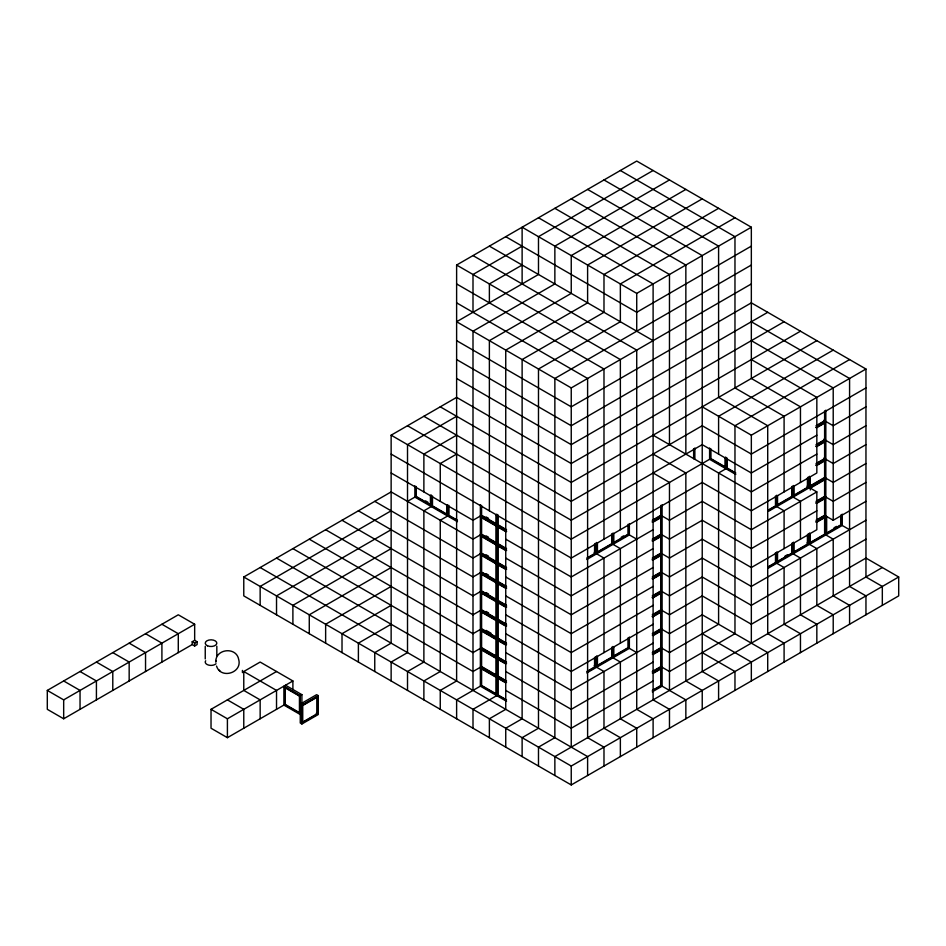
<?xml version="1.0" encoding="UTF-8"?>
<svg xmlns="http://www.w3.org/2000/svg" width="946" height="946" viewBox="0 0 946 946"><rect width="100%" height="100%" fill="white"/><g stroke="black" fill="none" stroke-linecap="round" stroke-linejoin="round"><path stroke-width="1.42" d="M216.539 666.067C220.725 679.524 242.578 672.961 238.676 659.433C236.358 646.272 215.026 648.755 215.83 662.129L215.865 661.479M242.436 672.618L242.424 670.418M215.889 661.124L215.936 660.485M440.257 709.323L440.257 690.414L456.622 680.966L456.622 265.034L636.729 161.056L751.337 227.217L751.337 378.471L800.458 406.827L800.458 482.448M522.121 246.126L473 274.494L473 312.298M653.107 170.505L538.487 236.677L538.487 274.482L456.622 321.746L571.242 387.919L751.337 283.942M522.121 265.034L489.378 283.942L489.378 302.85M669.472 179.953L554.864 246.126L554.864 283.942L473 331.206L473 690.414M685.85 189.413L571.242 255.586L571.242 293.39L489.378 340.655L489.378 510.816M702.228 198.861L587.608 265.034L587.608 302.85L505.743 350.115L505.743 709.323L489.378 718.783L489.378 737.679M718.593 208.321L603.986 274.482L603.986 312.298L522.121 359.563L522.121 718.783L505.743 728.231L505.743 747.139M734.971 217.769L620.363 283.942L620.363 321.746L538.487 369.011L538.487 728.231L522.121 737.679L522.121 756.587M374.758 671.518L374.758 652.61L391.136 643.15L391.136 435.184L456.622 397.379L571.242 463.54L800.458 331.206M522.121 283.942L522.121 227.217L636.729 293.39L751.337 227.217M456.622 416.287L407.513 444.644L407.513 652.61L391.136 662.058L391.136 680.966M751.337 246.126L636.729 312.298L505.743 236.677M456.622 435.184L423.879 454.092L423.879 491.908M751.337 265.034L554.864 378.471L554.864 737.679L538.487 747.139L538.487 766.047M192.204 644.569L192.204 641.743L194.663 640.324L197.111 641.743L197.111 644.569L194.663 645.988L192.204 644.569L63.678 718.783L47.3 709.323L47.3 690.414L178.286 614.794L194.663 624.254L194.663 640.241M661.916 610.43L669.472 614.794L702.228 595.885L751.337 624.254L865.957 558.081L898.7 576.989L898.7 595.885L571.242 784.943L243.772 595.885L243.772 576.989L391.136 491.908L473 539.173L480.556 534.809M456.622 454.092L440.257 463.552L440.257 501.356M47.3 690.414L63.678 699.874L194.663 624.254M391.136 510.816L260.15 586.437L260.15 605.345M407.513 501.356L416.323 496.272M192.204 641.743L194.663 643.15L197.111 641.743M391.136 529.725L276.528 595.885L276.528 614.794M431.435 506.453L423.879 510.816L423.879 662.058L407.513 671.518L407.513 690.414M767.714 312.298L571.242 425.735L456.622 359.563M391.136 548.621L292.893 605.345L292.893 624.254M447.813 515.901L440.257 520.265L440.257 671.518L423.879 680.966L423.879 699.874M784.092 321.758L571.242 444.644L456.622 378.471M391.136 567.529L309.271 614.794L309.271 633.702M480.556 515.901L473 520.265L391.136 473M260.15 718.783L260.15 699.874L243.772 690.414L243.772 671.518L260.15 662.058L292.893 680.966L292.893 689.693M391.136 586.437L325.637 624.254L325.637 643.15M816.836 340.655L571.242 482.448L440.257 406.827M284.084 704.959L227.407 737.679L211.029 728.231L211.029 709.323L276.528 671.518M391.136 605.345L342.014 633.702L342.014 652.61M480.556 553.717L473 558.081L374.758 501.356M833.213 350.115L718.593 416.287L718.593 454.092M211.029 709.323L227.407 718.783L292.893 680.966M391.136 624.254L358.392 643.15L358.392 662.058M480.556 572.626L473 576.977L358.392 510.816M849.579 359.563L734.971 425.735L734.971 633.702L669.472 671.518L661.916 667.155M300.26 714.526L283.895 705.077L283.895 686.169L300.26 695.617L301.904 694.671L301.904 704.131M480.556 591.522L473 595.885L342.014 520.265M709.784 459.188L571.242 539.173L391.136 435.184M702.228 406.827L751.337 435.184L865.957 369.023L865.957 576.989L882.322 586.437L882.322 605.345M318.27 695.617L316.638 694.671L300.26 704.131L301.904 705.066L318.27 695.617L318.27 714.526L301.904 723.974L300.26 723.028L300.26 695.617M303.536 704.604L317.052 696.8L317.052 713.816L302.306 722.318L302.306 705.302M299.858 712.87L299.858 695.854L285.124 687.352L285.124 704.368L299.858 712.87L300.674 712.397M710.824 448.664L710.824 458.585L725.558 467.088L726.374 466.615M480.556 610.43L473 614.794L325.637 529.725M726.15 468.637L718.593 473L718.593 624.254L669.472 652.61L661.916 648.247M865.957 387.919L751.337 454.092L702.228 425.735L571.242 501.356L423.879 416.287M621.179 537.281L623.627 535.862M586.792 558.081L595.389 553.114L595.389 543.193M597.021 552.168L611.766 543.666L611.766 533.733M613.398 542.72L628.132 534.206L628.132 524.285M652.291 520.265L660.876 515.298L660.876 505.377M816.02 425.735L824.616 420.769L824.616 410.848M587.608 558.081L595.803 553.351L595.803 543.891M653.107 520.265L661.289 515.535L661.289 506.086M816.836 425.735L825.018 421.005L825.018 411.557M586.792 559.5L629.362 534.916L629.362 523.576M652.291 521.684L662.105 516.008M816.02 427.154L825.834 421.478M652.291 522.157L660.876 517.19L660.876 534.206L652.291 539.173M816.02 427.627L824.616 422.661L824.616 439.677L816.02 444.644M653.107 522.157L661.289 517.427L661.289 534.443L653.107 539.173M816.836 427.627L825.018 422.897L825.018 439.914L816.836 444.644M480.556 629.338L473 633.702L309.271 539.173M653.107 529.713L571.242 576.977L505.743 539.173M816.836 435.184L751.337 473L702.228 444.644L571.242 520.265L407.513 425.735M865.957 406.827L833.213 425.735L825.645 421.372M652.291 540.592L662.105 534.916M816.02 446.063L825.834 440.387M652.291 541.065L660.876 536.098L660.876 553.114L652.291 558.081M816.02 446.536L824.616 441.569L824.616 458.585L816.02 463.552M653.107 541.065L661.289 536.335L661.289 553.351L653.107 558.081M816.836 446.536L825.018 441.806L825.018 458.822L816.836 463.552M480.556 648.247L473 652.61L292.893 548.621M653.107 548.621L571.242 595.885L505.743 558.081M816.836 454.092L751.337 491.908L653.107 435.184M865.957 425.735L833.213 444.644L825.645 440.28M652.291 559.5L662.105 553.824M816.02 464.971L825.834 459.295M652.291 559.973L660.876 555.006L660.876 572.023L652.291 576.977M816.02 465.444L824.616 460.477L824.616 477.494L809.871 485.996M653.107 559.973L661.289 555.243L661.289 572.259L653.107 576.977M816.836 465.444L825.018 460.714L825.018 477.73L810.284 486.232L810.284 476.784M480.556 667.155L473 671.518L276.528 558.081M653.107 567.529L571.242 614.794L505.743 576.977M865.957 444.644L833.213 463.552L825.645 459.188M768.128 510.107L775.495 505.85L775.495 495.929M777.127 504.904L791.861 496.402L791.861 486.469M767.714 510.816L775.897 506.086L775.897 496.638M808.653 477.73L808.653 487.178L793.907 495.692L793.907 486.232M652.291 578.396L662.105 572.732M768.53 511.289L825.834 478.203M652.291 578.869L660.876 573.915L660.876 590.931L652.291 595.885M809.871 487.888L824.616 479.386L824.616 496.402L816.02 501.356M653.107 578.869L661.289 574.151L661.289 591.167L653.107 595.885M480.556 686.051L456.622 699.874L456.622 718.783M653.107 586.437L571.242 633.702L505.743 595.885M661.916 553.717L669.472 558.081L702.228 539.173L751.337 567.529L816.836 529.725L816.836 491.908L751.337 529.713L702.228 501.356L669.472 520.265L661.916 515.901M865.957 463.552L833.213 482.448L825.645 478.097M816.836 501.356L825.018 496.638L825.018 479.622L810.284 488.124L810.284 490.016M652.291 597.304L662.105 591.64M816.02 502.775L825.834 497.111M652.291 597.777L660.876 592.811L660.876 609.827L652.291 614.794M816.02 503.248L824.616 498.282L824.616 515.298L816.02 520.265M653.107 597.777L661.289 593.047L661.289 610.064L653.107 614.794M816.836 503.248L825.018 498.518L825.018 515.535L816.836 520.265M496.934 695.511L473 709.323L473 728.231M653.107 605.345L571.242 652.61L505.743 614.794M816.836 510.816L751.337 548.621L702.228 520.265L669.472 539.173L661.916 534.809M865.957 482.448L833.213 501.356L825.645 496.993M652.291 616.213L662.105 610.537M816.02 521.684L825.834 516.008M652.291 616.686L660.876 611.719L660.876 628.735L652.291 633.702M816.02 522.157L824.616 517.19L824.616 534.206L809.871 542.72M653.107 616.686L661.289 611.956L661.289 628.972L653.107 633.702M816.836 522.157L825.018 517.427L825.018 534.443L810.284 542.957L810.284 533.497M653.107 624.254L571.242 671.518L505.743 633.702M825.645 515.901L833.213 520.265L865.957 501.356M784.908 556.189L787.368 554.77M834.029 527.833L836.477 526.414M586.792 671.518L595.389 666.552L595.389 656.619M597.021 665.606L611.766 657.092L611.766 647.17M613.398 656.157L628.132 647.643L628.132 637.722M768.128 566.82L775.495 562.563L775.495 552.641M777.127 561.628L791.861 553.114L791.861 543.193M826.248 533.26L840.982 524.758L840.982 514.825M587.608 671.518L595.803 666.788L595.803 657.328M767.714 567.529L775.897 562.799L775.897 553.351M808.653 534.443L808.653 543.903L793.907 552.405L793.907 542.957M586.792 672.925L629.362 648.353L629.362 637.013M652.291 635.121L662.105 629.445M768.53 568.002L842.212 525.468L842.212 514.127M653.509 634.884L660.876 630.627L660.876 647.643L652.291 652.61M653.107 635.594L661.289 630.864L661.289 647.88L653.107 652.61M653.107 643.15L571.242 690.414L505.743 652.61M865.957 520.265L751.337 586.437L702.228 558.081L669.472 576.977L661.916 572.626M652.291 654.029L662.105 648.353M653.509 653.792L660.876 649.535L660.876 666.552L652.291 671.518M653.107 654.502L661.289 649.772L661.289 666.788L653.107 671.518M653.107 662.058L571.242 709.323L505.743 671.518M865.957 539.173L751.337 605.345L702.228 576.989L669.472 595.885L661.916 591.522M652.291 672.937L662.105 667.261M653.509 672.701L660.876 668.444L660.876 685.46L652.291 690.414M653.107 673.398L661.289 668.68L661.289 685.696L653.107 690.414M653.107 680.966L571.242 728.231L505.743 690.414M652.291 691.833L662.105 686.169L662.105 504.667M882.322 567.529L554.864 756.587L554.864 775.495M243.772 576.989L571.242 766.047L898.7 576.989M620.363 170.505L734.971 236.677L734.971 387.919L784.092 416.287L784.092 491.908M603.986 179.953L718.593 246.126L718.593 397.379L767.714 425.735L767.714 633.702L784.092 643.15L784.092 662.058M587.608 189.413L702.228 255.586L702.228 671.518L718.593 680.966L718.593 699.874M571.242 198.861L685.85 265.034L685.85 454.092M865.957 369.023L751.337 302.85L571.242 406.827L456.622 340.655M554.864 208.321L669.472 274.482L669.472 444.644M751.337 321.758L849.579 378.471L849.579 586.437L865.957 595.885L865.957 614.794M538.487 217.769L653.107 283.942L653.107 699.874L669.472 709.323L669.472 728.231M751.337 340.655L833.213 387.919L833.213 520.265M751.337 359.563L816.836 397.379L816.836 473L751.337 510.816L702.228 482.448L571.242 558.081L391.136 454.092M823.789 420.296L824.616 420.769M823.789 422.188L824.616 422.661M489.378 246.126L653.107 340.655M823.789 439.204L824.616 439.677M823.789 441.096L824.616 441.569M473 255.586L636.729 350.115L636.729 709.323L653.107 718.783L653.107 737.679M823.789 458.112L824.616 458.585M823.789 460.004L824.616 460.477M456.622 265.034L620.363 359.563L620.363 529.713M456.622 283.942L603.986 369.011L603.986 539.173M807.009 486.232L808.653 487.178M809.279 487.545L816.836 491.908M456.622 302.85L587.608 378.471L587.608 737.679L603.986 747.139L603.986 766.047M791.648 496.272L800.458 501.356L800.458 539.173M842.023 525.361L849.579 529.725M735.787 473L727.19 468.034L727.19 458.112M734.971 473L726.788 468.27L726.788 458.822M735.787 474.419L709.595 459.295L709.595 447.955M776.536 506.453L784.092 510.816L784.092 548.621M825.645 534.809L833.213 539.173L833.213 595.885L849.579 605.345L849.579 624.254M653.107 454.092L685.85 473L685.85 680.966L702.228 690.414L702.228 709.323M807.009 542.957L808.653 543.903M809.279 544.257L816.836 548.621L816.836 605.345L833.213 614.794L833.213 633.702M653.107 473L669.472 482.448L669.472 690.414M791.648 552.984L800.458 558.081L800.458 614.794L816.836 624.254L816.836 643.15M776.536 563.166L784.092 567.529L784.092 624.254L800.458 633.702L800.458 652.61M629.173 534.809L636.729 539.173M612.795 544.257L620.363 548.621L620.363 643.15M594.159 552.405L595.803 553.351M596.429 553.717L603.986 558.081L603.986 652.61M702.228 633.702L751.337 662.058L751.337 680.966M486.102 516.954L488.55 518.373M496.331 523.812L481.597 515.298L481.597 505.377M506.559 529.713L497.974 524.758L497.974 514.825M505.743 529.713L497.561 524.995L497.561 515.535M480.367 516.008L506.559 531.132M495.101 524.995L481.597 517.19L481.597 534.206L496.331 542.72M506.559 531.605L497.974 526.65L497.974 543.666L506.559 548.621M505.743 531.605L497.561 526.887L497.561 543.903L505.743 548.621M661.916 629.338L669.472 633.702L702.228 614.794L767.714 652.61L767.714 671.518M702.228 652.61L734.971 671.518L734.971 690.414M425.523 500.883L427.97 502.302M486.102 535.862L488.55 537.281M447.21 514.352L432.476 505.85L432.476 495.929M457.45 520.265L448.853 515.298L448.853 505.377M456.622 520.265L448.439 515.535L448.439 506.086M457.45 521.684L414.88 497.099L414.88 485.759M480.367 534.916L506.559 550.04M495.101 543.903L481.597 536.098L481.597 553.114L496.331 561.617M506.559 550.513L497.974 545.546L497.974 562.563L506.559 567.529M505.743 550.513L497.561 545.783L497.561 562.799L505.743 567.529M486.102 554.77L488.55 556.189M480.367 553.824L506.559 568.948M495.101 562.799L481.597 555.006L481.597 572.023L496.331 580.525M506.559 569.421L497.974 564.455L497.974 581.471L506.559 586.437M505.743 569.421L497.561 564.691L497.561 581.707L505.743 586.437M629.173 648.247L636.729 652.61M486.102 573.678L488.55 575.097M480.367 572.732L506.559 587.856M496.331 582.417L481.597 573.915L481.597 590.931L496.331 599.433M506.559 588.329L497.974 583.363L497.974 600.379L506.559 605.345M505.743 588.329L497.561 583.599L497.561 600.615L505.743 605.345M612.795 657.695L620.363 662.058L620.363 718.783L636.729 728.231L636.729 747.139M661.916 686.051L685.85 699.874L685.85 718.783M486.102 592.586L488.55 593.993M480.367 591.64L506.559 606.764M496.331 601.325L481.597 592.811L481.597 609.827L496.331 618.341M506.559 607.237L497.974 602.271L497.974 619.287L506.559 624.254M505.743 607.237L497.561 602.507L497.561 619.524L505.743 624.254M594.159 665.842L603.986 671.518L603.986 728.231L620.363 737.679L620.363 756.587M486.102 611.483L488.55 612.902M480.367 610.537L506.559 625.661M496.331 620.233L481.597 611.719L481.597 628.735L496.331 637.249M506.559 626.134L497.974 621.179L497.974 638.195L506.559 643.15M505.743 626.134L497.561 621.416L497.561 638.432L505.743 643.15M486.102 630.391L491.009 633.229M480.367 629.445L506.559 644.569M488.964 634.884L481.597 630.627L481.597 647.643L496.331 656.157M491.423 636.303L496.331 639.141M505.341 644.332L497.974 640.087L497.974 657.092L506.559 662.058M505.743 645.042L497.561 640.324L497.561 657.328L505.743 662.058M480.367 648.353L506.559 663.477M488.964 653.792L481.597 649.535L481.597 666.552L496.331 675.054M491.423 655.211L496.331 658.038M505.341 663.241L497.974 658.984L497.974 676L506.559 680.966M505.743 663.95L497.561 659.22L497.561 676.236L505.743 680.966M480.367 667.261L506.559 682.385M488.964 672.701L481.597 668.444L481.597 685.46L496.331 693.962M491.423 674.108L496.331 676.946M505.341 682.149L497.974 677.892L497.974 694.908L506.559 699.874M505.743 682.858L497.561 678.128L497.561 695.144L505.743 699.874M506.559 701.293L480.367 686.169L480.367 504.667M260.15 567.529L587.608 756.587L587.608 775.495M285.526 685.223L301.904 694.671M161.908 624.254L178.286 633.702L178.286 652.61M243.772 671.518L276.528 690.414L276.528 709.323M316.224 713.343L317.052 713.816M145.542 633.702L161.908 643.15L161.908 662.058M129.164 643.15L145.542 652.61L145.542 671.518M227.407 699.874L243.772 709.323L243.772 728.231M112.787 652.61L129.164 662.058L129.164 680.966M96.421 662.058L112.787 671.518L112.787 690.414M80.043 671.518L96.421 680.966L96.421 699.874M63.678 680.966L80.043 690.414L80.043 709.323M218.893 669.91L219.921 670.891M841.396 515.535L841.396 524.995L826.662 533.497L826.662 516.481M825.834 410.138L825.834 534.916M809.469 476.311L809.469 487.651M809.469 533.024L809.469 544.376M808.239 477.021L808.239 486.942L793.505 495.456L793.505 485.523M808.239 533.733L808.239 543.666L793.505 552.168L793.505 542.247M807.423 477.967L807.423 486.469M807.423 534.679L807.423 543.193M793.091 485.759L793.091 497.111M793.091 542.484L793.091 553.824M792.275 487.178L792.275 496.638L777.541 505.14L777.541 495.692M792.275 543.903L792.275 553.351L777.541 561.865L777.541 552.405M776.725 495.219L776.725 506.559M776.725 551.932L776.725 563.272M751.337 435.184L751.337 643.15M725.96 457.403L725.96 468.743M725.558 457.166L725.558 467.088M725.144 457.876L725.144 467.324L710.411 458.822L710.411 449.374M694.861 447.955L694.861 459.295M694.033 449.374L694.033 458.822M693.631 448.664L693.631 458.585M636.729 293.39L636.729 331.206M628.546 524.995L628.546 534.443L613.812 542.957L613.812 533.497M628.546 638.432L628.546 647.88L613.812 656.394L613.812 646.934M612.984 533.024L612.984 544.364M612.984 646.461L612.984 657.801M612.168 534.443L612.168 543.903L597.434 552.405L597.434 542.957M612.168 647.88L612.168 657.328L597.434 665.842L597.434 656.382M596.619 542.484L596.619 553.824M596.619 655.921L596.619 667.261M594.573 544.127L594.573 552.641M594.573 657.565L594.573 666.079M571.242 387.919L571.242 747.139M571.242 766.047L571.242 784.943M496.745 514.116L496.745 695.617M495.917 514.589L495.917 524.049L481.183 515.535L481.183 506.086M447.624 504.667L447.624 516.008M446.808 505.14L446.808 514.589L432.062 506.086L432.062 496.638M431.246 495.219L431.246 506.559M430.844 494.983L430.844 504.904L416.098 496.402L416.098 486.469M430.43 495.692L430.43 505.14L415.696 496.638L415.696 487.178M301.904 705.066L301.904 723.974M227.407 718.783L227.407 737.679M216.823 646.272L216.823 655.72M205.247 646.343L205.247 658.948M194.663 643.15L194.663 645.988M63.678 699.874L63.678 718.783M216.031 663.749A5.794 3.346 0 0 1 208.451 665.05A5.794 3.346 0 0 1 205.684 660.769M317.454 697.036L302.72 705.539L302.72 722.555L317.454 714.053L317.454 697.036M495.917 525.941L481.183 517.427L481.183 534.443L495.917 542.957L495.917 525.941M495.917 544.837L481.183 536.335L481.183 553.351L495.917 561.853L495.917 544.837M495.917 563.745L481.183 555.243L481.183 572.259L495.917 580.761L495.917 563.745M495.917 582.653L481.183 574.151L481.183 591.167L495.917 599.669L495.917 582.653M495.917 601.561L481.183 593.047L481.183 610.064L495.917 618.578L495.917 601.561M495.917 620.47L481.183 611.956L481.183 628.972L495.917 637.486L495.917 620.47M495.917 639.378L481.183 630.864L481.183 647.88L495.917 656.394L495.917 639.378M495.917 658.274L481.183 649.772L481.183 666.788L495.917 675.29L495.917 658.274M495.917 677.182L481.183 668.68L481.183 685.696L495.917 694.198L495.917 677.182M299.444 696.09L284.711 687.588L284.711 704.604L299.444 713.107L299.444 696.09M207.529 645.822A5.794 3.346 0 0 0 216.776 643.576A5.794 3.346 0 0 0 208.782 640.075A5.794 3.346 0 0 0 207.529 645.822"/></g></svg>
